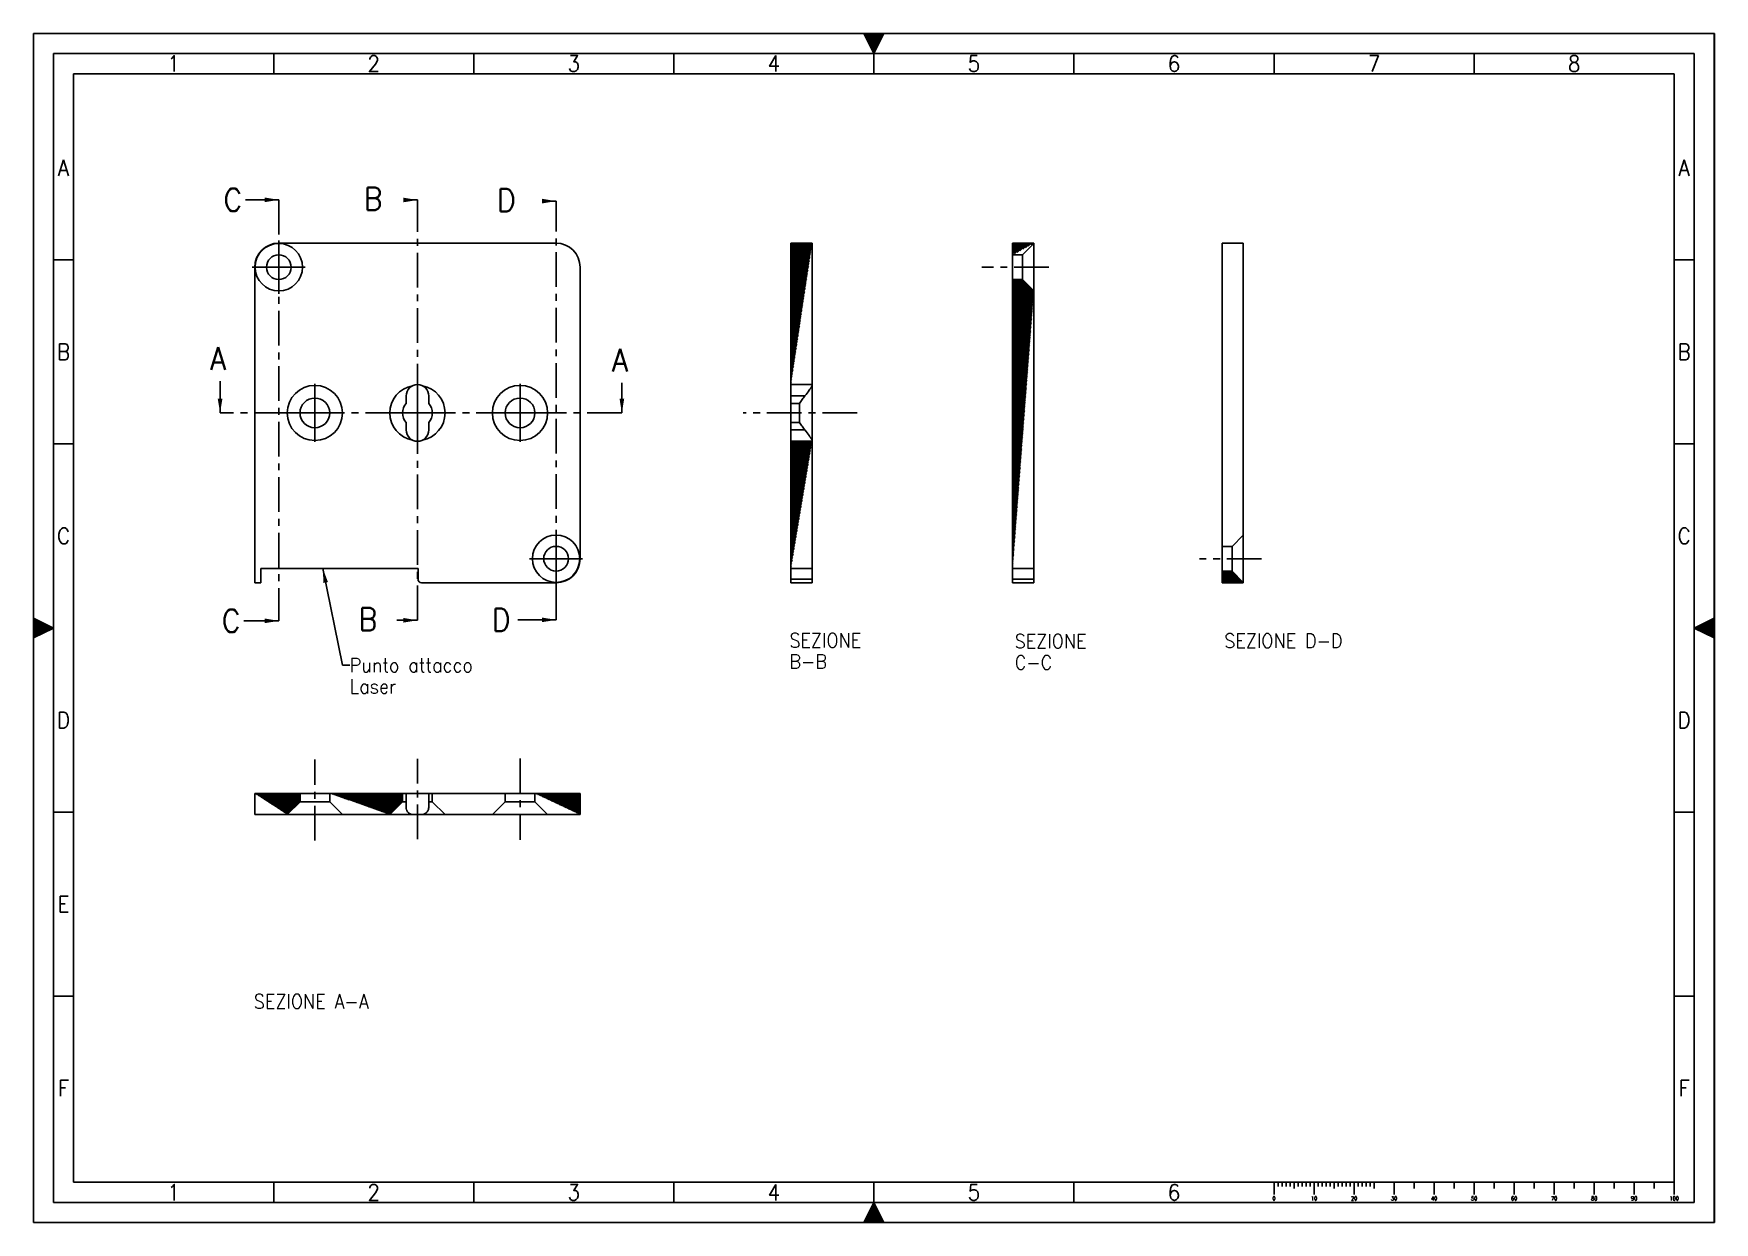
# Model space of a CAD drawing. Header units: millimetres. Extents: x 0 to 238, y 0 to 168.
import ezdxf

# ---------------------------------------------------------------- set-up
doc = ezdxf.new("R2010")
doc.units = ezdxf.units.MM
doc.header["$LTSCALE"] = 13.068
doc.linetypes.add('CENTER', pattern=[0.6, 0.375, -0.075, 0.075, -0.075])
doc.layers.get('0').update_dxf_attribs({"linetype": 'CONTINUOUS', "true_color": 0xffffff})
for name, color, linetype, true_color in [('ASSI', 7, 'CONTINUOUS', 0xffffff), ('DEFAULT_1', 7, 'CENTER', 0xffffff), ('DETAILS', 7, 'CONTINUOUS', 0xffffff), ('GEOM', 7, 'CONTINUOUS', 0xffffff)]:
    doc.layers.add(name, color=color, linetype=linetype, true_color=true_color)
doc.styles.get("Standard").update_dxf_attribs({"font": ''})
doc.styles.add('textstyle0', font='')
doc.styles.add('textstyle1', font='')
doc.styles.add('textstyle2', font='')
doc.styles.add('textstyle3', font='')
doc.styles.add('textstyle4', font='')
doc.styles.add('textstyle45', font='')
doc.styles.add('textstyle46', font='')
doc.styles.add('textstyle47', font='')
doc.styles.add('textstyle48', font='')
doc.styles.add('textstyle49', font='')
doc.styles.add('textstyle5', font='')
doc.styles.add('textstyle50', font='')
doc.styles.add('textstyle51', font='')
doc.styles.add('textstyle52', font='')
doc.styles.add('textstyle53', font='')
doc.styles.add('textstyle54', font='')
doc.styles.add('textstyle55', font='')
doc.styles.add('textstyle56', font='')
doc.styles.add('textstyle57', font='')
doc.styles.add('textstyle58', font='')
doc.styles.add('textstyle59', font='')
doc.styles.add('textstyle60', font='')
doc.styles.add('textstyle61', font='')
doc.styles.add('textstyle62', font='')
doc.styles.add('textstyle63', font='')
doc.styles.add('textstyle64', font='')
doc.styles.add('textstyle65', font='')
doc.styles.add('textstyle66', font='')
doc.styles.add('textstyle67', font='')
doc.styles.add('textstyle68', font='')
doc.styles.add('textstyle69', font='')
doc.styles.add('textstyle70', font='')
doc.styles.add('textstyle71', font='')
doc.styles.add('textstyle74', font='')
doc.styles.add('textstyle75', font='')
doc.styles.add('textstyle76', font='')
doc.styles.add('textstyle77', font='')
doc.styles.add('textstyle78', font='')
doc.styles.add('textstyle79', font='')
doc.styles.add('textstyle80', font='')
doc.styles.add('textstyle81', font='')
doc.styles.add('textstyle82', font='')
doc.styles.add('textstyle83', font='')
doc.styles.add('textstyle84', font='')
doc.styles.add('textstyle85', font='')
doc.styles.add('textstyle86', font='')
doc.styles.add('textstyle87', font='')
doc.styles.add('textstyle88', font='')
doc.styles.add('textstyle89', font='')
doc.styles.get('Standard').set_extended_font_data('txt')
doc.styles.get('textstyle0').set_extended_font_data('Standard')
doc.styles.get('textstyle1').set_extended_font_data('Standard')
doc.styles.get('textstyle2').set_extended_font_data('Standard')
doc.styles.get('textstyle3').set_extended_font_data('Standard')
doc.styles.get('textstyle4').set_extended_font_data('Standard')
doc.styles.get('textstyle45').set_extended_font_data('Standard')
doc.styles.get('textstyle46').set_extended_font_data('Standard')
doc.styles.get('textstyle47').set_extended_font_data('Standard')
doc.styles.get('textstyle48').set_extended_font_data('Standard')
doc.styles.get('textstyle49').set_extended_font_data('Standard')
doc.styles.get('textstyle5').set_extended_font_data('Standard')
doc.styles.get('textstyle50').set_extended_font_data('Standard')
doc.styles.get('textstyle51').set_extended_font_data('Standard')
doc.styles.get('textstyle52').set_extended_font_data('Standard')
doc.styles.get('textstyle53').set_extended_font_data('Standard')
doc.styles.get('textstyle54').set_extended_font_data('Standard')
doc.styles.get('textstyle55').set_extended_font_data('Standard')
doc.styles.get('textstyle56').set_extended_font_data('Standard')
doc.styles.get('textstyle57').set_extended_font_data('Standard')
doc.styles.get('textstyle58').set_extended_font_data('Standard')
doc.styles.get('textstyle59').set_extended_font_data('Standard')
doc.styles.get('textstyle60').set_extended_font_data('Standard')
doc.styles.get('textstyle61').set_extended_font_data('Standard')
doc.styles.get('textstyle62').set_extended_font_data('Standard')
doc.styles.get('textstyle63').set_extended_font_data('Standard')
doc.styles.get('textstyle64').set_extended_font_data('Standard')
doc.styles.get('textstyle65').set_extended_font_data('Standard')
doc.styles.get('textstyle66').set_extended_font_data('Standard')
doc.styles.get('textstyle67').set_extended_font_data('Standard')
doc.styles.get('textstyle68').set_extended_font_data('Standard')
doc.styles.get('textstyle69').set_extended_font_data('Standard')
doc.styles.get('textstyle70').set_extended_font_data('Standard')
doc.styles.get('textstyle71').set_extended_font_data('Standard')
doc.styles.get('textstyle74').set_extended_font_data('Standard')
doc.styles.get('textstyle75').set_extended_font_data('Standard')
doc.styles.get('textstyle76').set_extended_font_data('Standard')
doc.styles.get('textstyle77').set_extended_font_data('Standard')
doc.styles.get('textstyle78').set_extended_font_data('Standard')
doc.styles.get('textstyle79').set_extended_font_data('Standard')
doc.styles.get('textstyle80').set_extended_font_data('Standard')
doc.styles.get('textstyle81').set_extended_font_data('Standard')
doc.styles.get('textstyle82').set_extended_font_data('Standard')
doc.styles.get('textstyle83').set_extended_font_data('Standard')
doc.styles.get('textstyle84').set_extended_font_data('Standard')
doc.styles.get('textstyle85').set_extended_font_data('Standard')
doc.styles.get('textstyle86').set_extended_font_data('Standard')
doc.styles.get('textstyle87').set_extended_font_data('Standard')
doc.styles.get('textstyle88').set_extended_font_data('Standard')
doc.styles.get('textstyle89').set_extended_font_data('Standard')
doc.dimstyles.get("Standard").update_dxf_attribs({"dimtxt": 2, "dimasz": 2, "dimexe": 0.5, "dimexo": 1.6, "dimtad": 0, "dimtxsty": 'Standard', "dimcen": 2.5, "dimadec": 0, "dimazin": 0, "dimtfac": 1, "dimtmove": 0, "dimatfit": 3, "dimfxl": 1, "dimarcsym": 0})
pattern_1 = [(45, (0, 0), (-0.08838835, 0.08838835), [])]

msp = doc.modelspace()

# ---------------------------------------------------------------- hatches: boundary and pattern name
at = {"linetype": 'CONTINUOUS', "true_color": 0xffff00}
h = msp.add_hatch(dxfattribs=at)
h.set_pattern_fill('XSEC0001', color=2, angle=45, style=0)
h.set_pattern_definition(pattern_1)
h.paths.add_polyline_path([(118.79, 165.17), (117.37, 168), (120.2, 168)])
h = msp.add_hatch(dxfattribs=at)
h.set_pattern_fill('ANSI31', color=2, scale=0.224495, angle=315, style=0)
h.set_pattern_definition(pattern_1)
h.paths.add_polyline_path([(120.2, 168), (117.37, 168), (118.79, 165.17)])
h = msp.add_hatch(dxfattribs=at)
h.set_pattern_fill('B', color=2, scale=2.665249, angle=45, style=0)
h.set_pattern_definition(pattern_1)
edge = h.paths.add_edge_path()
edge.add_line((107.05, 92.39), (107.05, 110.39))
edge.add_line((107.05, 110.39), (110.05, 110.39))
edge = h.paths.add_edge_path()
edge.add_line((110.05, 92.39), (110.05, 110.39))
edge = h.paths.add_edge_path()
edge.add_line((107.05, 92.39), (110.05, 92.39))
edge = h.paths.add_edge_path()
edge.add_line((107.05, 118.39), (107.05, 138.39))
edge.add_line((107.05, 138.39), (110.05, 138.39))
edge = h.paths.add_edge_path()
edge.add_line((110.05, 118.39), (110.05, 138.39))
edge = h.paths.add_edge_path()
edge.add_line((107.05, 118.39), (110.05, 118.39))
h = msp.add_hatch(dxfattribs=at)
h.set_pattern_fill('C', color=2, scale=2.665249, angle=45, style=0)
h.set_pattern_definition(pattern_1)
edge = h.paths.add_edge_path()
edge.add_line((138.4, 92.39), (138.4, 133.24))
edge.add_line((138.4, 133.24), (139.8, 133.24))
edge.add_line((139.8, 133.24), (141.4, 131.64))
edge = h.paths.add_edge_path()
edge.add_line((141.4, 92.39), (141.4, 131.64))
edge = h.paths.add_edge_path()
edge.add_line((138.4, 92.39), (141.4, 92.39))
edge = h.paths.add_edge_path()
edge.add_line((138.4, 136.74), (138.4, 138.39))
edge.add_line((138.4, 138.39), (141.4, 138.39))
edge = h.paths.add_edge_path()
edge.add_line((141.4, 138.34), (141.4, 138.39))
edge = h.paths.add_edge_path()
edge.add_line((139.8, 136.74), (141.4, 138.34))
edge = h.paths.add_edge_path()
edge.add_line((138.4, 136.74), (139.8, 136.74))
h = msp.add_hatch(dxfattribs=at)
h.set_pattern_fill('D', color=2, scale=2.774034, angle=45, style=0)
h.set_pattern_definition(pattern_1)
edge = h.paths.add_edge_path()
edge.add_line((168.01, 90.39), (168.01, 92.04))
edge.add_line((168.01, 92.04), (169.41, 92.04))
edge.add_line((169.41, 92.04), (171.01, 90.44))
edge = h.paths.add_edge_path()
edge.add_line((171.01, 90.39), (171.01, 90.44))
edge = h.paths.add_edge_path()
edge.add_line((171.01, 90.39), (168.01, 90.39))
edge = h.paths.add_edge_path()
edge.add_line((168.01, 95.54), (168.01, 138.39))
edge = h.paths.add_edge_path()
edge.add_line((171.01, 138.39), (168.01, 138.39))
edge = h.paths.add_edge_path()
edge.add_line((171.01, 97.14), (171.01, 138.39))
edge = h.paths.add_edge_path()
edge.add_line((169.41, 95.54), (171.01, 97.14))
edge = h.paths.add_edge_path()
edge.add_line((168.01, 95.54), (169.41, 95.54))
at = {"linetype": 'CONTINUOUS', "true_color": 0xffffff}
h = msp.add_hatch(dxfattribs=at)
h.set_pattern_fill('ANSI31', scale=0.224495, angle=45, style=0)
h.set_pattern_definition(pattern_1)
h.paths.add_polyline_path([(0, 82.59), (2.83, 84), (0, 85.41)])
h = msp.add_hatch(dxfattribs=at)
h.set_pattern_fill('ANSI31', scale=0.224495, angle=135, style=0)
h.set_pattern_definition(pattern_1)
h.paths.add_polyline_path([(234.75, 84), (237.58, 82.59), (237.58, 85.41)])
at = {"linetype": 'CONTINUOUS', "true_color": 0xffff00}
h = msp.add_hatch(dxfattribs=at)
h.set_pattern_fill('XSEC0002', color=2, angle=45, style=0)
h.set_pattern_definition(pattern_1)
h.paths.add_polyline_path([(237.58, 85.41), (237.58, 82.59), (234.75, 84)])
h = msp.add_hatch(dxfattribs=at)
h.set_pattern_fill('A', color=2, scale=2.665249, angle=45, style=0)
h.set_pattern_definition(pattern_1)
edge = h.paths.add_edge_path()
edge.add_line((31.26, 60.62), (37.66, 60.62))
edge.add_line((37.66, 60.62), (37.66, 59.42))
edge.add_line((37.66, 59.42), (35.86, 57.62))
edge = h.paths.add_edge_path()
edge.add_line((31.26, 57.62), (35.86, 57.62))
edge = h.paths.add_edge_path()
edge.add_line((31.26, 60.62), (31.26, 57.62))
edge = h.paths.add_edge_path()
edge.add_line((41.86, 60.62), (52.16, 60.62))
edge.add_line((52.16, 60.62), (52.16, 59.42))
edge.add_line((52.16, 59.42), (50.36, 57.62))
edge = h.paths.add_edge_path()
edge.add_line((43.66, 57.62), (50.36, 57.62))
edge = h.paths.add_edge_path()
edge.add_line((41.86, 59.42), (43.66, 57.62))
edge = h.paths.add_edge_path()
edge.add_line((41.86, 60.62), (41.86, 59.42))
edge = h.paths.add_edge_path()
edge.add_line((56.36, 60.62), (66.66, 60.62))
edge = h.paths.add_edge_path()
edge.add_line((66.66, 59.42), (66.66, 60.62))
edge = h.paths.add_edge_path()
edge.add_line((66.66, 59.42), (64.86, 57.62))
edge = h.paths.add_edge_path()
edge.add_line((58.16, 57.62), (64.86, 57.62))
edge = h.paths.add_edge_path()
edge.add_line((56.36, 59.42), (58.16, 57.62))
edge = h.paths.add_edge_path()
edge.add_line((56.36, 60.62), (56.36, 59.42))
edge = h.paths.add_edge_path()
edge.add_line((70.86, 60.62), (77.26, 60.62))
edge.add_line((77.26, 60.62), (77.26, 57.62))
edge = h.paths.add_edge_path()
edge.add_line((72.66, 57.62), (77.26, 57.62))
edge = h.paths.add_edge_path()
edge.add_line((70.86, 59.42), (72.66, 57.62))
edge = h.paths.add_edge_path()
edge.add_line((70.86, 59.42), (70.86, 60.62))
at = {"linetype": 'CONTINUOUS', "true_color": 0xffffff}
h = msp.add_hatch(dxfattribs=at)
h.set_pattern_fill('ANSI31', scale=0.224495, angle=45, style=0)
h.set_pattern_definition(pattern_1)
h.paths.add_polyline_path([(120.2, 0), (118.79, 2.83), (117.37, 0)])

# ---------------------------------------------------------------- linework, layer by layer
at = {"color": 7, "linetype": 'CONTINUOUS', "true_color": 0xffffff}
for p, q in [((0, 0), (0, 168)), ((0, 168), (237.6, 168)), ((118.79, 165.17), (117.37, 168)), ((117.37, 168), (120.2, 168)), ((117.37, 168), (118.79, 165.17)), ((120.2, 168), (117.37, 168)), ((120.2, 168), (118.79, 165.17)), ((118.79, 165.17), (120.2, 168)), ((237.58, 0), (237.58, 168)), ((237.6, 0), (237.6, 168)), ((2.83, 165.17), (2.83, 2.83)), ((234.75, 165.17), (2.83, 165.17)), ((33.94, 162.34), (33.94, 165.17)), ((62.22, 162.34), (62.22, 165.17)), ((90.51, 162.34), (90.51, 165.17)), ((118.79, 162.34), (118.79, 165.17)), ((147.07, 162.34), (147.07, 165.17)), ((175.35, 162.34), (175.35, 165.17)), ((203.64, 162.34), (203.64, 165.17)), ((234.75, 2.83), (234.75, 165.17)), ((5.66, 162.34), (5.66, 5.66)), ((231.92, 162.34), (5.66, 162.34)), ((231.92, 3.96), (231.92, 162.34)), ((107.05, 118.39), (107.05, 138.39)), ((107.05, 138.39), (110.05, 138.39)), ((110.05, 118.39), (110.05, 138.39)), ((138.4, 136.74), (138.4, 138.39)), ((138.4, 138.39), (141.4, 138.39)), ((139.8, 136.74), (141.4, 138.34)), ((141.4, 138.34), (141.4, 138.39)), ((168.01, 95.54), (168.01, 138.39)), ((171.01, 138.39), (168.01, 138.39)), ((171.01, 97.14), (171.01, 138.39)), ((5.66, 136.04), (2.83, 136.04)), ((138.4, 136.74), (139.8, 136.74)), ((234.75, 136.04), (231.92, 136.04)), ((138.4, 92.39), (138.4, 133.24)), ((138.4, 133.24), (139.8, 133.24)), ((139.8, 133.24), (141.4, 131.64)), ((141.4, 92.39), (141.4, 131.64)), ((107.05, 118.39), (110.05, 118.39)), ((5.66, 110.02), (2.83, 110.02)), ((107.05, 110.39), (110.05, 110.39)), ((107.05, 92.39), (107.05, 110.39)), ((110.05, 92.39), (110.05, 110.39)), ((234.75, 110.02), (231.92, 110.02)), ((168.01, 95.54), (169.41, 95.54)), ((169.41, 95.54), (171.01, 97.14)), ((107.05, 92.39), (110.05, 92.39)), ((138.4, 92.39), (141.4, 92.39)), ((168.01, 92.04), (169.41, 92.04)), ((168.01, 90.39), (168.01, 92.04)), ((171.01, 90.39), (168.01, 90.39)), ((169.41, 92.04), (171.01, 90.44)), ((171.01, 90.39), (171.01, 90.44)), ((0, 85.41), (0, 82.59)), ((2.83, 84), (0, 85.41)), ((2.83, 84), (0, 85.41)), ((0, 82.59), (2.83, 84)), ((0, 82.59), (2.83, 84)), ((237.58, 85.41), (234.75, 84)), ((234.75, 84), (237.58, 85.41)), ((234.75, 84), (237.58, 82.59)), ((237.58, 82.59), (234.75, 84)), ((237.58, 82.59), (237.58, 85.41)), ((237.58, 85.41), (237.58, 82.59)), ((31.26, 60.62), (31.26, 57.62)), ((31.26, 60.62), (37.66, 60.62)), ((37.66, 59.42), (35.86, 57.62)), ((37.66, 60.62), (37.66, 59.42)), ((41.86, 60.62), (41.86, 59.42)), ((41.86, 60.62), (52.16, 60.62)), ((41.86, 59.42), (43.66, 57.62)), ((52.16, 59.42), (50.36, 57.62)), ((52.16, 60.62), (52.16, 59.42)), ((56.36, 60.62), (66.66, 60.62)), ((56.36, 60.62), (56.36, 59.42)), ((56.36, 59.42), (58.16, 57.62)), ((66.66, 59.42), (64.86, 57.62)), ((66.66, 59.42), (66.66, 60.62)), ((70.86, 60.62), (77.26, 60.62)), ((70.86, 59.42), (70.86, 60.62)), ((70.86, 59.42), (72.66, 57.62)), ((77.26, 60.62), (77.26, 57.62)), ((5.66, 57.98), (2.83, 57.98)), ((31.26, 57.62), (35.86, 57.62)), ((43.66, 57.62), (50.36, 57.62)), ((58.16, 57.62), (64.86, 57.62)), ((72.66, 57.62), (77.26, 57.62)), ((234.75, 57.98), (231.92, 57.98)), ((5.66, 31.96), (2.83, 31.96)), ((234.75, 31.96), (231.92, 31.96)), ((5.66, 5.66), (231.92, 5.66)), ((33.94, 2.83), (33.94, 5.66)), ((62.22, 2.83), (62.22, 5.66)), ((90.51, 2.83), (90.51, 5.66)), ((118.79, 2.83), (118.79, 5.66)), ((147.07, 2.83), (147.07, 5.66)), ((175.35, 3.96), (175.35, 5.66)), ((175.92, 5.09), (175.92, 5.66)), ((176.48, 5.09), (176.48, 5.66)), ((177.05, 5.09), (177.05, 5.66)), ((177.62, 5.09), (177.62, 5.66)), ((178.18, 4.81), (178.18, 5.66)), ((178.75, 5.09), (178.75, 5.66)), ((179.31, 5.09), (179.31, 5.66)), ((179.88, 5.09), (179.88, 5.66)), ((180.44, 5.09), (180.44, 5.66)), ((181.01, 3.96), (181.01, 5.66)), ((181.58, 5.09), (181.58, 5.66)), ((182.14, 5.09), (182.14, 5.66)), ((182.71, 5.09), (182.71, 5.66)), ((183.27, 5.09), (183.27, 5.66)), ((183.84, 4.81), (183.84, 5.66)), ((184.4, 5.09), (184.4, 5.66)), ((184.97, 5.09), (184.97, 5.66)), ((185.54, 5.09), (185.54, 5.66)), ((186.1, 5.09), (186.1, 5.66)), ((186.67, 3.96), (186.67, 5.66)), ((187.23, 5.09), (187.23, 5.66)), ((187.8, 5.09), (187.8, 5.66)), ((188.36, 5.09), (188.36, 5.66)), ((188.93, 5.09), (188.93, 5.66)), ((189.49, 4.81), (189.49, 5.66)), ((192.32, 3.96), (192.32, 5.66)), ((195.15, 4.81), (195.15, 5.66)), ((197.98, 3.96), (197.98, 5.66)), ((200.81, 4.81), (200.81, 5.66)), ((203.64, 3.96), (203.64, 5.66)), ((206.46, 4.81), (206.46, 5.66)), ((209.29, 3.96), (209.29, 5.66)), ((212.12, 4.81), (212.12, 5.66)), ((214.95, 3.96), (214.95, 5.66)), ((217.78, 4.81), (217.78, 5.66)), ((220.61, 3.96), (220.61, 5.66)), ((223.43, 4.81), (223.43, 5.66)), ((226.26, 3.96), (226.26, 5.66)), ((229.09, 4.81), (229.09, 5.66)), ((2.83, 2.83), (234.75, 2.83)), ((118.79, 2.83), (117.37, 0)), ((118.79, 2.83), (117.37, 0)), ((120.2, 0), (118.79, 2.83)), ((120.2, 0), (118.79, 2.83)), ((0, 0), (237.6, 0)), ((117.37, 0), (120.2, 0))]:
    msp.add_line(p, q, dxfattribs=at)
at = {"layer": 'ASSI', "color": 7, "linetype": 'CENTER', "true_color": 0xffffff}
for p, q in [((34.66, 134.99), (34.66, 138.74)), ((34.66, 134.99), (30.91, 134.99)), ((34.66, 134.99), (34.66, 131.24)), ((34.66, 134.99), (38.41, 134.99)), ((143.52, 134.99), (134.05, 134.99)), ((39.76, 114.39), (39.76, 118.49)), ((54.26, 114.39), (54.26, 118.49)), ((68.76, 114.39), (68.76, 118.49)), ((39.76, 114.39), (35.66, 114.39)), ((39.76, 114.39), (39.76, 110.29)), ((39.76, 114.39), (43.86, 114.39)), ((54.26, 114.39), (50.16, 114.39)), ((54.26, 114.39), (54.26, 110.29)), ((54.26, 114.39), (58.36, 114.39)), ((68.76, 114.39), (64.66, 114.39)), ((68.76, 114.39), (72.86, 114.39)), ((68.76, 114.39), (68.76, 110.29)), ((116.41, 114.39), (100.29, 114.39)), ((73.86, 93.79), (73.86, 97.54)), ((73.86, 93.79), (70.11, 93.79)), ((73.86, 93.79), (77.61, 93.79)), ((73.86, 93.79), (73.86, 90.04)), ((173.6, 93.79), (164.83, 93.79)), ((39.76, 53.99), (39.76, 65.43)), ((54.26, 54.17), (54.26, 65.51)), ((68.76, 65.56), (68.76, 54.07))]:
    msp.add_line(p, q, dxfattribs=at)
at = {"layer": 'ASSI', "color": 7, "linetype": 'CONTINUOUS', "true_color": 0xffffff}
for p, q in [((138.4, 133.24), (138.4, 136.74)), ((168.01, 92.04), (168.01, 95.54)), ((37.66, 60.62), (41.86, 60.62)), ((70.86, 60.62), (66.66, 60.62))]:
    msp.add_line(p, q, dxfattribs=at)
at = {"layer": 'DEFAULT_1', "color": 7, "linetype": 'CENTER', "true_color": 0xffffff}
for p, q in [((34.66, 144.51), (34.66, 85.01)), ((54.26, 85.09), (54.26, 144.49)), ((73.86, 85.15), (73.86, 144.33)), ((83.16, 114.39), (26.36, 114.39))]:
    msp.add_line(p, q, dxfattribs=at)
at = {"layer": 'GEOM', "color": 7, "linetype": 'CONTINUOUS', "true_color": 0xffffff}
for p, q in [((73.86, 138.39), (34.66, 138.39)), ((141.4, 138.34), (141.4, 131.64)), ((139.8, 136.74), (139.8, 133.24)), ((31.26, 134.99), (31.26, 90.39)), ((77.26, 93.79), (77.26, 134.99)), ((52.66, 116.79), (52.66, 115.75)), ((55.86, 115.75), (55.86, 116.79)), ((107.05, 110.39), (107.05, 118.39)), ((110.05, 110.39), (110.05, 118.39)), ((107.05, 115.75), (108.25, 115.75)), ((108.25, 113.03), (108.25, 115.75)), ((52.66, 113.03), (52.66, 111.99)), ((55.86, 111.99), (55.86, 113.03)), ((107.05, 113.03), (108.25, 113.03)), ((169.41, 95.54), (169.41, 92.04)), ((171.01, 97.14), (171.01, 90.44)), ((31.26, 90.39), (32.14, 90.39)), ((32.14, 90.39), (32.14, 92.39)), ((32.14, 92.39), (54.34, 92.39)), ((54.34, 92.39), (54.34, 90.89)), ((54.84, 90.39), (73.86, 90.39)), ((107.05, 90.39), (107.05, 92.39)), ((110.05, 90.39), (107.05, 90.39)), ((110.05, 92.39), (110.05, 90.39)), ((138.4, 90.39), (138.4, 92.39)), ((141.4, 90.39), (138.4, 90.39)), ((141.4, 92.39), (141.4, 90.39)), ((41.86, 59.42), (37.66, 59.42)), ((52.16, 60.62), (56.36, 60.62)), ((52.16, 59.42), (52.66, 59.42)), ((52.66, 60.62), (52.66, 58.63)), ((55.86, 58.63), (55.86, 60.62)), ((55.86, 59.42), (56.36, 59.42)), ((70.86, 59.42), (66.66, 59.42)), ((43.66, 57.62), (35.86, 57.62)), ((50.36, 57.62), (58.16, 57.62)), ((72.66, 57.62), (64.86, 57.62))]:
    msp.add_line(p, q, dxfattribs=at)
at = {"layer": 'GEOM', "color": 9, "linetype": 'CONTINUOUS', "true_color": 0xbfbfbf}
for p, q in [((109.04, 116.79), (107.05, 116.79)), ((109.04, 111.99), (107.05, 111.99)), ((110.05, 90.89), (107.05, 90.89)), ((141.4, 90.89), (138.4, 90.89))]:
    msp.add_line(p, q, dxfattribs=at)
at = {"layer": 'GEOM', "color": 7, "linetype": 'CONTINUOUS', "true_color": 0xffffff}
for centre, radius in [((34.66, 134.99), 3.35), ((34.66, 134.99), 1.75), ((39.76, 114.39), 3.9), ((39.76, 114.39), 2.1), ((68.76, 114.39), 3.9), ((68.76, 114.39), 2.1), ((73.86, 93.79), 3.35), ((73.86, 93.79), 1.75)]:
    msp.add_circle(centre, radius, dxfattribs=at)
for centre, radius, start, end in [((34.66, 134.99), 3.4, 90, 180), ((73.86, 134.99), 3.4, 0, 90), ((54.26, 114.39), 3.9, 100.4416, 259.5584), ((54.26, 116.79), 1.6, 0, 180), ((54.26, 114.39), 3.9, 280.4416, 79.5584), ((54.26, 114.39), 2.1, 139.6324, 220.3676), ((54.26, 114.39), 2.1, 319.6324, 40.3676), ((54.26, 111.99), 1.6, 180, 360), ((73.86, 93.79), 3.4, 270, 360), ((54.84, 90.89), 0.5, 180, 270)]:
    msp.add_arc(centre, radius, start, end, dxfattribs=at)
for points, knots in [([(108.25, 115.75), (108.37, 115.93), (108.62, 116.29), (108.9, 116.62), (109.04, 116.79)], [0, 0, 0, 0, 0.499973, 1, 1, 1, 1]), ([(109.04, 116.79), (109.25, 117.05), (109.6, 117.52), (109.92, 118.01), (110.05, 118.23)], [0, 0, 0, 0, 0.569115, 1, 1, 1, 1]), ([(109.04, 111.99), (108.9, 112.16), (108.62, 112.5), (108.37, 112.85), (108.25, 113.03)], [0, 0, 0, 0, 0.500027, 1, 1, 1, 1]), ([(110.05, 110.56), (109.92, 110.77), (109.6, 111.26), (109.25, 111.73), (109.04, 111.99)], [0, 0, 0, 0, 0.430878, 1, 1, 1, 1]), ([(52.66, 58.63), (52.66, 58.52), (52.68, 58.36), (52.77, 58.16), (52.91, 57.97), (53.16, 57.76), (53.41, 57.66), (53.55, 57.62)], [0, 0, 0, 0, 0.221122, 0.332415, 0.447801, 0.701862, 1, 1, 1, 1]), ([(54.97, 57.62), (55.1, 57.66), (55.35, 57.76), (55.61, 57.97), (55.74, 58.16), (55.83, 58.36), (55.86, 58.52), (55.86, 58.63)], [0, 0, 0, 0, 0.29814, 0.552193, 0.667578, 0.778873, 1, 1, 1, 1])]:
    msp.add_open_spline(points, degree=3, knots=knots, dxfattribs=at)

# ---------------------------------------------------------------- texts
at = {"color": 7, "linetype": 'CONTINUOUS', "true_color": 0xffffff, "line_spacing_factor": 0.9}
for s, insert, char_height, width, attachment_point, style in [('1', (19.8, 164.89), 2.26, 1.8101, 2, 'textstyle82'), ('2', (48.08, 164.89), 2.26, 1.8101, 2, 'textstyle85'), ('3', (76.36, 164.89), 2.26, 1.8101, 2, 'textstyle83'), ('4', (104.65, 164.89), 2.26, 1.8101, 2, 'textstyle80'), ('5', (132.93, 164.89), 2.26, 1.8101, 2, 'textstyle81'), ('6', (161.21, 164.89), 2.26, 1.8101, 2, 'textstyle78'), ('7', (189.49, 164.89), 2.26, 1.8101, 2, 'textstyle79'), ('8', (217.78, 164.89), 2.26, 1.8101, 2, 'textstyle76'), ('A', (4.24, 150.18), 2.26, 1.8101, 2, 'textstyle70'), ('A', (233.33, 150.18), 2.26, 1.8101, 2, 'textstyle88'), ('C', (26.86, 146.11), 3.2, 2.4561, 1, 'textstyle65'), ('B', (46.68, 146.27), 3.2, 2.5387, 1, 'textstyle62'), ('D', (65.52, 146.07), 3.2, 3.0347, 1, 'textstyle5'), ('B', (4.24, 124.16), 2.26, 1.8101, 2, 'textstyle71'), ('A', (24.97, 123.67), 3.2, 2.7867, 1, 'textstyle60'), ('B', (233.33, 124.16), 2.26, 1.8101, 2, 'textstyle89'), ('A', (81.77, 123.47), 3.2, 2.7867, 1, 'textstyle61'), ('C', (4.24, 98.14), 2.26, 1.8101, 2, 'textstyle68'), ('C', (233.33, 98.14), 2.26, 1.8101, 2, 'textstyle86'), ('C', (26.61, 86.61), 3.2, 2.4561, 1, 'textstyle64'), ('B', (45.96, 86.83), 3.2, 2.5387, 1, 'textstyle63'), ('D', (64.78, 86.75), 3.2, 3.0347, 1, 'textstyle59'), ('D', (4.24, 72.12), 2.26, 1.8101, 2, 'textstyle69'), ('D', (233.33, 72.12), 2.26, 1.8101, 2, 'textstyle87'), ('E', (4.24, 46.1), 2.26, 1.8101, 2, 'textstyle66'), ('F', (4.24, 20.08), 2.26, 1.8101, 2, 'textstyle67'), ('F', (233.33, 20.08), 2.26, 1.8101, 2, 'textstyle84'), ('1', (19.8, 5.37), 2.26, 1.8101, 2, 'textstyle77'), ('2', (48.08, 5.37), 2.26, 1.8101, 2, 'textstyle75'), ('3', (76.36, 5.37), 2.26, 1.8101, 2, 'textstyle74'), ('4', (104.65, 5.37), 2.26, 1.8101, 2, 'textstyle58'), ('5', (132.93, 5.37), 2.26, 1.8101, 2, 'textstyle55'), ('6', (161.21, 5.37), 2.26, 1.8101, 2, 'textstyle57'), ('0', (175.35, 3.68), 0.566, 0.4525, 2, 'textstyle56'), ('10', (181.01, 3.68), 0.566, 0.9051, 2, 'textstyle53'), ('20', (186.67, 3.68), 0.566, 0.9051, 2, 'textstyle54'), ('30', (192.32, 3.68), 0.566, 0.9051, 2, 'textstyle51'), ('40', (197.98, 3.68), 0.566, 0.9051, 2, 'textstyle52'), ('50', (203.64, 3.68), 0.566, 0.9051, 2, 'textstyle49'), ('60', (209.29, 3.68), 0.566, 0.9051, 2, 'textstyle50'), ('70', (214.95, 3.68), 0.566, 0.9051, 2, 'textstyle47'), ('80', (220.61, 3.68), 0.566, 0.9051, 2, 'textstyle48'), ('90', (226.26, 3.68), 0.566, 0.9051, 2, 'textstyle45'), ('100', (231.92, 3.68), 0.566, 1.3576, 2, 'textstyle46')]:
    msp.add_mtext(s, dxfattribs=dict(at, insert=insert, char_height=char_height, width=width, attachment_point=attachment_point, style=style))
at = {"layer": 'DETAILS', "color": 2, "linetype": 'CONTINUOUS', "true_color": 0xffff00, "char_height": 2, "attachment_point": 1, "line_spacing_factor": 0.9}
for s, insert, width, style in [('SEZIONE B-B', (106.84, 83.26), 15.3653, 'textstyle2'), ('SEZIONE D-D', (168.32, 83.2), 15.9852, 'textstyle1'), ('SEZIONE C-C', (138.69, 83.13), 15.262, 'textstyle3'), ('Punto attacco Laser', (44.69, 79.75), 23.1218, 'textstyle0'), ('SEZIONE A-A', (31.13, 32.23), 15.6753, 'textstyle4')]:
    msp.add_mtext(s, dxfattribs=dict(at, insert=insert, width=width, style=style))

# ---------------------------------------------------------------- leaders
at = {"color": 7, "linetype": 'CONTINUOUS', "true_color": 0xffffff}
for points in [[(34.66, 144.51), (29.97, 144.51)], [(54.26, 144.49), (53.05, 144.49)], [(73.86, 144.33), (72.11, 144.33)], [(26.36, 114.39), (26.36, 118.87)], [(83.16, 114.39), (83.16, 118.67)], [(34.66, 85.01), (29.72, 85.01)], [(54.26, 85.09), (51.35, 85.09)], [(73.86, 85.15), (68.47, 85.15)]]:
    msp.add_leader(points, dimstyle='Standard', override={"dimscale": 1}, dxfattribs=at)
at = {"layer": 'DETAILS', "color": 2, "linetype": 'CONTINUOUS', "true_color": 0xffff00}
msp.add_leader([(40.89, 92.39), (43.65, 78.75), (44.69, 78.75)], dimstyle='Standard', override={"dimscale": 1}, dxfattribs=at)

doc.saveas('drawing.dxf')
